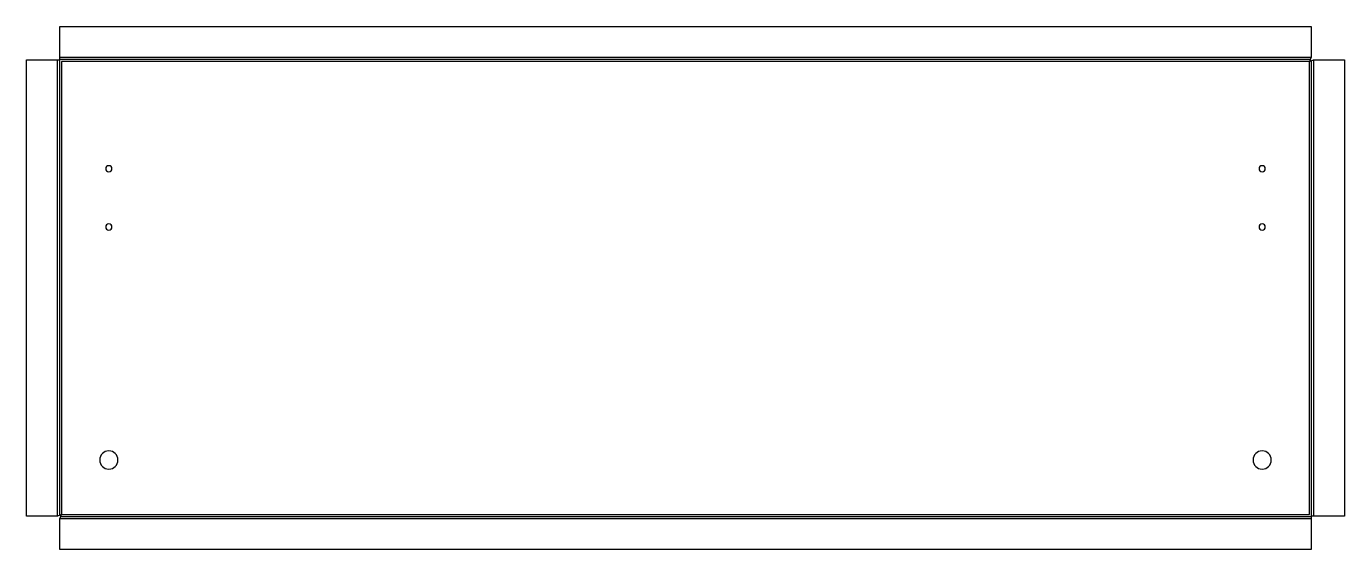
# Model space of a CAD drawing. Header units: millimetres. Extents: x -18 to 705, y 0 to 288.
import ezdxf

# ---------------------------------------------------------------- set-up
doc = ezdxf.new("R2010")
doc.units = ezdxf.units.MM

msp = doc.modelspace()

# ---------------------------------------------------------------- linework, layer by layer
at = {"layer": 'BEND'}
for p, q in [((-0.2, 269.19), (-0.2, 18.8)), ((686.39, 269.39), (0, 269.39)), ((687.06, 18.33), (687.06, 268.73)), ((0.46, 18.13), (686.86, 18.13))]:
    msp.add_line(p, q, dxfattribs=at)
at = {"layer": 'BEND_EXTENT'}
for p, q in [((-1.33, 18.33), (-1.33, 269.19)), ((0, 270.52), (686.86, 270.52)), ((688.19, 269.19), (688.19, 18.33)), ((686.86, 17), (0, 17))]:
    msp.add_line(p, q, dxfattribs=at)
msp.add_lwpolyline([(0.93, 268.26), (0.93, 19.26), (685.93, 19.26), (685.93, 268.26)], close=True, dxfattribs=at)
at = {"layer": 'INTERIOR_PROFILES', "extrusion": (0, 0, -1)}
for centre, radius in [((-26.93, 209.26), 1.7), ((-659.93, 209.26), 1.7), ((-26.93, 177.26), 1.7), ((-659.93, 177.26), 1.7), ((-26.93, 49.26), 5), ((-659.93, 49.26), 5)]:
    msp.add_circle(centre, radius, dxfattribs=at)
at = {"layer": 'OUTER_PROFILES'}
msp.add_lwpolyline([(686.86, 18.33), (686.86, 0), (0, 0), (0, 17), (0.93, 19.26), (-1.33, 18.33), (-18.33, 18.33), (-18.33, 269.19), (0, 269.19), (0, 287.52), (686.86, 287.52), (686.86, 270.52), (685.93, 268.26), (688.19, 269.19), (705.19, 269.19), (705.19, 18.33)], close=True, dxfattribs=at)

doc.saveas('drawing.dxf')
